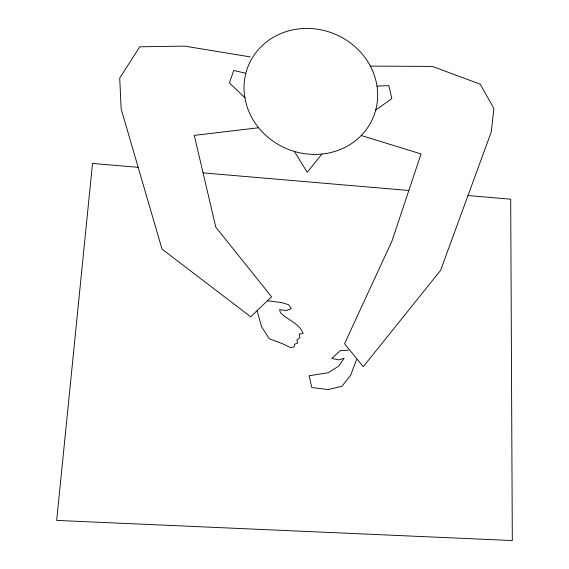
<?xml version="1.0" encoding="UTF-8"?>
<svg xmlns="http://www.w3.org/2000/svg" width="569" height="569" viewBox="0 0 569 569"><rect width="100%" height="100%" fill="white"/><g stroke="black" fill="none" stroke-linecap="round" stroke-linejoin="round"><path stroke-width="0.85" d="M356.535 359.622L350.653 375.234L342.005 386.209L328.384 389.573L311.784 387.503L309.159 375.768L328.114 372.766L338.711 366.137L344.145 358.186L338.939 359.921L331.77 358.413L340.305 350.689L348.534 350.198M321.912 154.071L307.21 172.3L294.28 151.198M375.568 110.208L391.842 98.601L388.833 85.642L377.119 86.075M258.639 127.741L194.264 135.379L215.829 227.223L271.569 296.762L250.694 316.791L162.009 249.094L121.14 108.914L119.718 78.124L139.754 46.807L184.662 46.117L250.182 56.886M370.206 66.096L432.355 66.424L480.222 84.176L493.92 108.487L491.26 131.951L440.612 270.346L363.271 366.671L344.544 343.754L391.906 241.192L421.046 153.943L361.23 135.5M138.175 167.336L92.519 163.431L56.687 520.415L512.313 540.55L510.692 199.2L467.988 195.544M203.069 172.884L408.841 190.487M267.373 300.781L281.598 302.566L288.696 304.749L291.285 308.683L286.129 310.574L279.578 309.614L280.432 312.687C287.381 320.169 299.5 323.171 303.049 333.391L299.209 334.145L299.806 337.73L296.911 339.814L297.516 343.157L294.664 344.238L294.024 346.998L290.418 347.524L282.629 343.776L269.322 338.74L261.612 326.826L257.074 310.667M245.701 73.245L233.731 70.464L229.414 82.953L245.019 97.832M258.255 127.271A67.576 62.17 22.5 0 0 372.837 118.324A67.576 62.17 22.5 0 0 301.463 28.635A67.576 62.17 22.5 0 0 258.255 127.271"/></g></svg>
